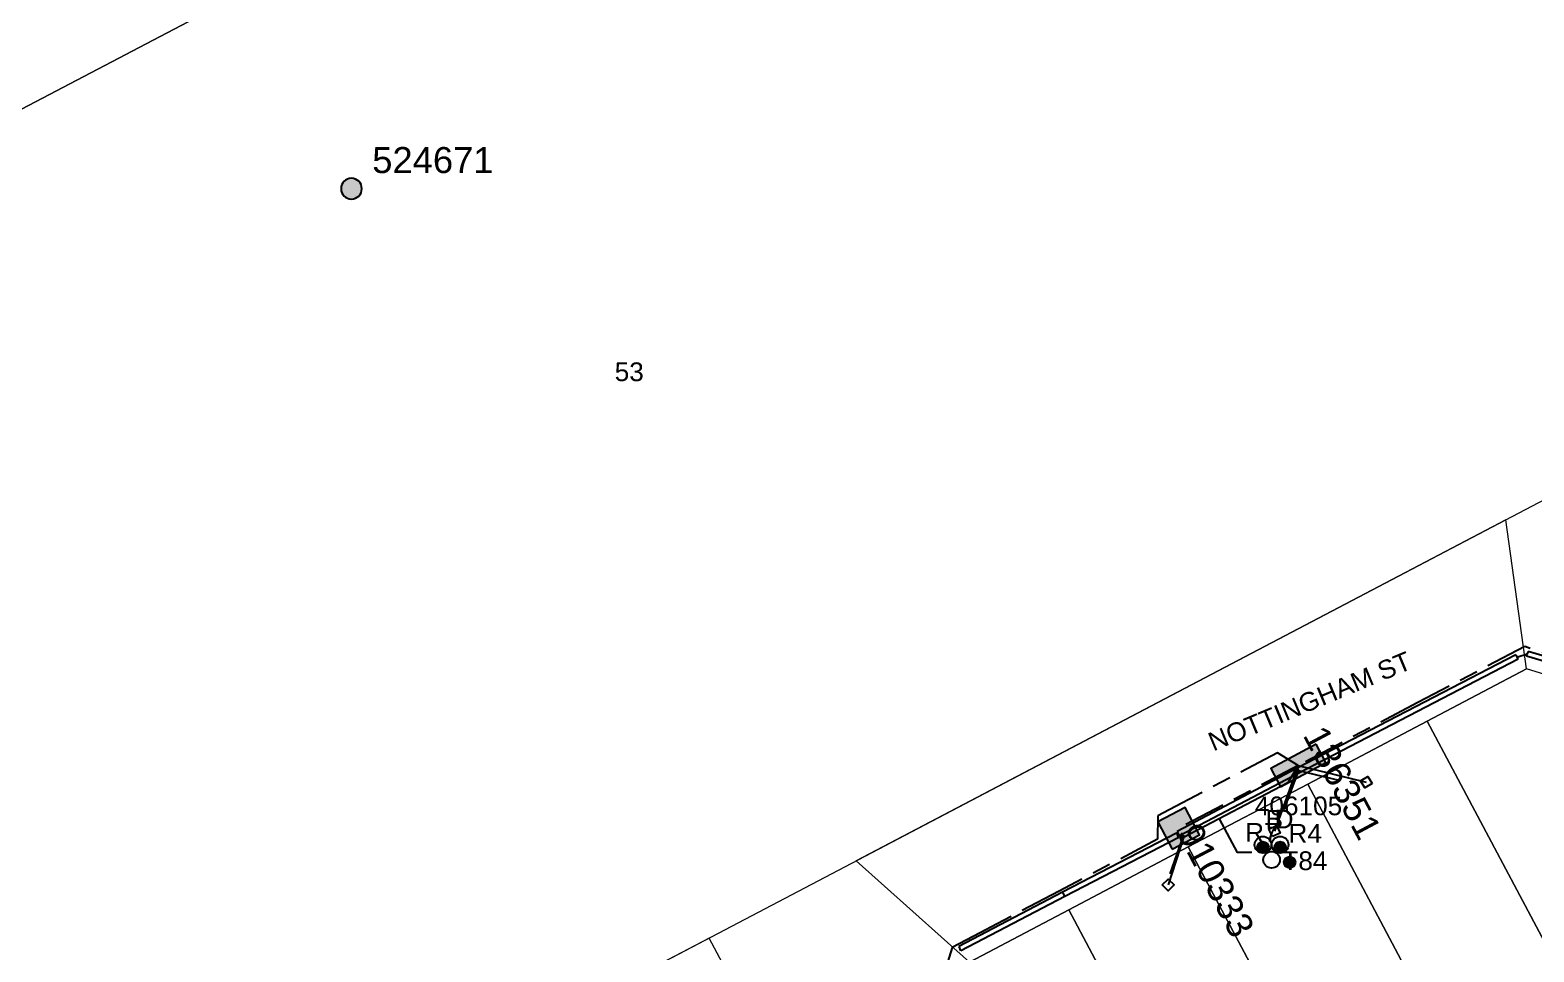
# Model space of a CAD drawing. Header units: metres. Extents: x 303173 to 305738, y 6269065 to 6269981.
# Drawn here: x 303314.6 to 303459, y 6269546.3 to 6269634.8 of the extents above; entities that cross this region are included whole.
import ezdxf
from ezdxf.enums import TextEntityAlignment as Align

# ---------------------------------------------------------------- set-up
doc = ezdxf.new("R2010")
doc.units = ezdxf.units.M
doc.linetypes.add('Cable Exist UG', pattern=[8.2, 4, -1.2, 1.8, -1.2])
doc.layers.add('Cadastre Land Parcels_SP_EXT', color=7, linetype='Continuous', lineweight=5, transparency=0.7)
doc.layers.add('Cadastre Roads_SP_EXT', color=7, linetype='Continuous', lineweight=5, transparency=0.7)
for name, color, linetype in [('Duct_SP_EXT', 7, 'Continuous'), ('Mains_LV_EXT', 7, 'Continuous'), ('Mains_LV_SL_EXT', 7, 'Continuous'), ('Services_SP_EXT', 7, 'Continuous'), ('SupportsOH_SP_TR_HV_LV_SL_EXT', 7, 'Continuous'), ('SupportsUG_SP_LV_EXT', 7, 'Continuous'), ('SupportsUG_SP_LV_SL_EXT', 7, 'Continuous'), ('Trench_SP_EXT', 7, 'Continuous')]:
    doc.layers.add(name, color=color, linetype=linetype)
doc.styles.add('COLUMN_LABEL', font='arial.ttf')
doc.styles.add('iecARIAL', font='arial.ttf', dxfattribs={"height": 2})
doc.styles.add('POLE_LABEL', font='arial.ttf')
doc.styles.get("Standard").update_dxf_attribs({"font": 'arial.ttf'})

# ---------------------------------------------------------------- blocks, each defined once
blk = doc.blocks.new('COLUMN_EXT')
blk.add_hatch(color=256).paths.add_polyline_path([(-1.49, 1.48), (-1.49, -1.49), (1.48, -1.49), (1.48, 1.48)])
blk.add_lwpolyline([(-1.49, -1.49), (1.48, -1.49), (1.48, 1.48), (-1.49, 1.48)], close=True)
for tag, height, style, flags, p in [('ASSET_NUM', 2.5, 'COLUMN_LABEL', 8, (2, 2)), ('STRUCTURE_PLANT_NUMBER', 0.2, 'POLE_LABEL', 9, (1.81, 0.03)), ('STREET_CODE', 0.2, 'COLUMN_LABEL', 9, (1.81, -0.2))]:
    blk.add_attdef(tag, text='', height=height, dxfattribs=dict(style=style, flags=flags)).set_placement(p, align=Align.MIDDLE_LEFT)
at = {"flags": 9}
for tag, p in [('COLUMN_TYPE', (1.81, -0.4)), ('OWNED_BY', (1.81, -0.6)), ('STATE', (1.81, -0.8)), ('USAGE', (1.81, -1)), ('LEGEND', (1.81, -1.2)), ('LOCATION', (1.81, -1.4)), ('STREETNAME', (1.81, -1.6)), ('SUBURB', (1.81, -1.8)), ('NOTES', (1.81, -2))]:
    blk.add_attdef(tag, text='', height=0.2, dxfattribs=at).set_placement(p, align=Align.MIDDLE_LEFT)
at = {"flags": 1}
blk.add_attdef('Z', (1.81, -2.35), '', height=0.2, dxfattribs=at)
blk = doc.blocks.new('PILLAR_EXT')
blk.add_hatch(color=256).paths.add_polyline_path([(-2.475, 0.99), (-2.475, -0.99), (2.475, -0.99), (2.475, 0.99)])
blk.add_lwpolyline([(-2.475, -0.99), (2.475, -0.99), (2.475, 0.99), (-2.475, 0.99)], close=True)
at = {"style": 'iecARIAL', "flags": 8}
blk.add_attdef('ASSET_NUM', (1.5, 3.5), '', height=2.5, dxfattribs=at)
for tag, p, flags in [('OWNED_BY', (0, -0.2), 9), ('STATE', (0, -0.4), 9), ('SUPPORT_TYPE', (0, -0.6), 9), ('USAGE', (0, -0.8), 9), ('LEGEND', (0, -1), 9), ('LOCATION', (0, -1.2), 9), ('NOTES', (0, -1.4), 9), ('PARENT', (0, -1.6), 9), ('STREETNAME', (0, -1.8), 9), ('SUBURB', (0, -2), 1)]:
    blk.add_attdef(tag, p, '', height=0.2, dxfattribs=dict(flags=flags))
blk = doc.blocks.new('DUCT_EXT')
blk.add_circle((0, 0.8), 0.8)
at = {"flags": 1}
blk.add_attdef('Z', (0, 0), '', height=0.2, dxfattribs=at)
at = {"flags": 9}
for tag, p in [('DUCT_CODE', (0, 0)), ('XSECT_TYPE', (0, -0.2)), ('STATE', (0, -0.6)), ('FB_REFERENCE', (0, -0.4)), ('NOTES', (0, -0.8))]:
    blk.add_attdef(tag, text='', height=0.2, dxfattribs=at).set_placement(p, align=Align.MIDDLE_LEFT)
blk = doc.blocks.new('CCP_EXT')
at = {"flags": 9}
for tag, p in [('LEGEND', (0, -1.4)), ('STATE', (0, -1.8)), ('LIFE_SUPPORT', (0, -1.6)), ('NOTES', (0, -2))]:
    blk.add_attdef(tag, text='', height=0.2, dxfattribs=at).set_placement(p, align=Align.MIDDLE_LEFT)
blk.add_wipeout([(0, 0.57), (0.57, 0), (0, -0.57), (-0.57, 0)])
blk.add_lwpolyline([(-0.57, 0), (0, 0.57), (0.57, 0), (0, -0.57), (-0.57, 0)])
at = {"flags": 1}
blk.add_attdef('Z', (0, 0), '', height=0.2, dxfattribs=at)
at = {"flags": 9}
for tag, p in [('CCP_TYPE', (0, 0)), ('CONSTRUCTED_VOLTAGE', (0, -0.2)), ('OPERATING_VOLTAGE', (0, -0.6)), ('ORIENTATION', (0, -0.8)), ('OWNED_BY', (0, -1)), ('NO_PHASES', (0, -0.4)), ('USAGE', (0, -1.2))]:
    blk.add_attdef(tag, text='', height=0.2, dxfattribs=at).set_placement(p, align=Align.MIDDLE_LEFT)
blk = doc.blocks.new('CABLE_LARGE_EXT')
h = blk.add_hatch(color=256)
edge = h.paths.add_edge_path()
edge.add_arc((0, 0.55), 0.55, 0, 360)
blk.add_circle((0, 0.55), 0.55)
at = {"flags": 1}
blk.add_attdef('Z', (0, 0), '', height=0.2, dxfattribs=at)
at = {"flags": 9}
for tag, p in [('COND_CODE', (0, 0)), ('STATE', (0, -0.4)), ('XSECT_SIZE', (0, -0.6)), ('FB_REFERENCE', (0, -0.2)), ('NOTES', (0, -0.8))]:
    blk.add_attdef(tag, text='', height=0.2, dxfattribs=at).set_placement(p, align=Align.MIDDLE_LEFT)
blk = doc.blocks.new('POLE_EXT')
blk.add_hatch(color=256).paths.add_polyline_path([(-1, 0, 1), (1, 0, 1)])
blk.add_lwpolyline([(-1, 0, 1), (1, 0, 1)], format="xyb", close=True)
for tag, height, flags, p in [('pNumber', 2.5, 8, (-17.84, 2.07)), ('OWNED_BY', 0.2, 9, (1.35, -0.4)), ('SPECIAL_USE', 0.2, 9, (1.35, -0.8)), ('STATE', 0.2, 9, (1.35, -1)), ('cLV', 0.2, 9, (1.35, -1.4)), ('PARENT', 0.2, 9, (1.35, -0.6)), ('USAGE', 0.2, 9, (1.35, -1.2)), ('hDepth', 0.2, 9, (1.35, -1.6)), ('hDia', 0.2, 9, (1.35, -1.8)), ('cHV', 0.2, 9, (1.35, -2)), ('LBRACKET', 0.2, 9, (1.35, -2.2)), ('LExisting', 0.2, 9, (1.35, -2.4)), ('LANTNUMBER', 0.2, 9, (1.35, -2.6)), ('LOther', 0.2, 9, (1.35, -2.8)), ('cLinedev', 0.2, 9, (1.35, -3.4)), ('pExisting', 0.2, 9, (1.35, -3.8)), ('pFooting', 0.2, 9, (1.35, -4.4)), ('LRemove', 0.2, 9, (1.35, -3)), ('LEGEND', 0.2, 9, (1.35, -3.2)), ('LOCATION', 0.2, 9, (1.35, -3.6)), ('PFNUMBER', 0.2, 9, (1.35, -4)), ('NEWPFNUMBER', 0.2, 9, (1.35, -4.2)), ('pNew', 0.2, 9, (1.35, -4.6)), ('pRelocate', 0.2, 9, (1.35, -5)), ('pRemove', 0.2, 9, (1.35, -5.2)), ('pReplace', 0.2, 9, (1.35, -5.4)), ('pStay', 0.2, 9, (1.35, -5.6)), ('pType', 0.2, 9, (1.35, -5.8)), ('cspan', 0.2, 9, (1.35, -6)), ('STREETNAME', 0.2, 9, (1.35, -6.2)), ('SUBURB', 0.2, 9, (1.35, -6.4)), ('OPERATED_BY', 0.2, 9, (1.36, -7.01)), ('NOTES', 0.2, 9, (1.35, -6.6)), ('MAINTAINED_BY', 0.2, 9, (1.36, -6.81))]:
    blk.add_attdef(tag, text='', height=height, dxfattribs=dict(flags=flags)).set_placement(p, align=Align.MIDDLE_LEFT)
at = {"style": 'POLE_LABEL'}
for tag, height, flags, p in [('ASSET_NUM', 2.5, 8, (2, 2)), ('STRUCTURE_PLANT_NUMBER', 0.2, 9, (1.35, 0.03)), ('STREET_CODE', 0.2, 9, (1.35, -0.2))]:
    blk.add_attdef(tag, text='', height=height, dxfattribs=dict(at, flags=flags)).set_placement(p, align=Align.MIDDLE_LEFT)
at = {"flags": 1}
blk.add_attdef('Z', (1.35, -7.33), '', height=0.2, dxfattribs=at)

msp = doc.modelspace()

# ---------------------------------------------------------------- linework, layer by layer
at = {"layer": 'Cadastre Land Parcels_SP_EXT', "linetype": 'Continuous'}
for points in [[(303449.52, 6269698.43), (303430.83, 6269733.05), (303429.88, 6269734.85), (303398.37, 6269718.14), (303252.25, 6269640.62), (303271.16, 6269604.94), (303449.52, 6269698.43)], [(303318.58, 6269515.47), (303496.67, 6269608.96), (303482.34, 6269635.59), (303449.52, 6269698.43), (303271.16, 6269604.94), (303282.09, 6269584.31), (303294.89, 6269560.17), (303318.58, 6269515.47)], [(303476.47, 6269549.96), (303465.09, 6269571.4), (303458.32, 6269573.48), (303448.79, 6269568.46), (303462.52, 6269542.62), (303476.47, 6269549.96)], [(303462.52, 6269542.62), (303448.79, 6269568.46), (303437.32, 6269562.42), (303451.04, 6269536.57), (303462.52, 6269542.62)], [(303445.3, 6269533.55), (303451.04, 6269536.57), (303437.32, 6269562.42), (303425.84, 6269556.38), (303439.56, 6269530.53), (303445.3, 6269533.55)], [(303439.56, 6269530.53), (303425.84, 6269556.38), (303414.36, 6269550.33), (303428.08, 6269524.48), (303439.56, 6269530.53)], [(303428.08, 6269524.48), (303414.36, 6269550.33), (303404.83, 6269545.31), (303402.75, 6269538.58), (303414.14, 6269517.14), (303428.08, 6269524.48)], [(303398.52, 6269512.52), (303388.85, 6269530.68), (303379.82, 6269547.62), (303357.28, 6269535.79), (303376.03, 6269500.71), (303398.52, 6269512.52)]]:
    msp.add_lwpolyline(points, close=True, dxfattribs=at)
at = {"layer": 'Duct_SP_EXT'}
for p, q in [((303457.31, 6269574.83), (303457.42, 6269574.62)), ((303457.53, 6269574.41), (303457.42, 6269574.62)), ((303458.34, 6269574.7), (303458.41, 6269574.93)), ((303465.09, 6269572.72), (303458.34, 6269574.7)), ((303458.48, 6269575.16), (303458.41, 6269574.93)), ((303465.23, 6269573.18), (303458.48, 6269575.16)), ((303436.31, 6269563.93), (303436.42, 6269563.72)), ((303436.31, 6269563.93), (303436.42, 6269563.72)), ((303436.53, 6269563.51), (303436.42, 6269563.72)), ((303436.53, 6269563.5), (303436.42, 6269563.72)), ((303424.71, 6269557.71), (303424.82, 6269557.5)), ((303424.78, 6269557.86), (303424.89, 6269557.65)), ((303424.93, 6269557.28), (303424.82, 6269557.5)), ((303425, 6269557.43), (303424.89, 6269557.65)), ((303413.77, 6269552.04), (303403.79, 6269546.81)), ((303413.99, 6269551.61), (303404.01, 6269546.39)), ((303413.77, 6269552.04), (303413.77, 6269552.04)), ((303413.77, 6269552.04), (303413.88, 6269551.83)), ((303413.77, 6269552.04), (303413.88, 6269551.83)), ((303413.99, 6269551.61), (303413.88, 6269551.83)), ((303413.99, 6269551.61), (303413.88, 6269551.83)), ((303413.99, 6269551.61), (303413.99, 6269551.61)), ((303403.79, 6269546.81), (303403.9, 6269546.6)), ((303404.01, 6269546.39), (303403.9, 6269546.6))]:
    msp.add_line(p, q, dxfattribs=at)
msp.add_lwpolyline([(303431.96, 6269555.84), (303430.57, 6269555.84), (303428.86, 6269559.07)], dxfattribs=at)
at = {"layer": 'Trench_SP_EXT', "linetype": 'Cable Exist UG'}
for points in [[(303457.42, 6269574.62), (303458.41, 6269574.93)], [(303436.42, 6269563.72), (303434.92, 6269559.72)], [(303436.42, 6269563.72), (303441.31, 6269562.55)]]:
    msp.add_lwpolyline(points, dxfattribs=at)

# ---------------------------------------------------------------- block references
at = {"layer": 'Duct_SP_EXT'}
for name, p in [('DUCT_EXT', (303433.02, 6269555.79)), ('DUCT_EXT', (303434.67, 6269555.79)), ('DUCT_EXT', (303433.85, 6269554.34)), ('CABLE_LARGE_EXT', (303435.58, 6269554.35))]:
    msp.add_blockref(name, p, dxfattribs=at)
at = {"layer": 'SupportsOH_SP_TR_HV_LV_SL_EXT'}
ref = msp.add_blockref('POLE_EXT', (303345.46, 6269619.61), dxfattribs=at)
ref.add_attrib('ASSET_NUM', '524671', dxfattribs={"layer": '0', "height": 2.5, "style": 'POLE_LABEL'}).set_placement((303347.46, 6269620.36), align=Align.BOTTOM_LEFT)
at = {"layer": 'SupportsUG_SP_LV_EXT'}
ref = msp.add_blockref('PILLAR_EXT', (303436.41, 6269564.2), dxfattribs=dict(at, rotation=208.0389807755433))
ref.add_attrib('ASSET_NUM', '136351', dxfattribs={"layer": '0', "height": 2.5, "rotation": 298.039, "style": 'iecARIAL'}).set_placement((303437.91, 6269567.7), align=Align.MIDDLE_LEFT)
at = {"layer": 'SupportsUG_SP_LV_SL_EXT'}
ref = msp.add_blockref('COLUMN_EXT', (303424.92, 6269558.16), dxfattribs=dict(at, rotation=27.55744260096974))
ref.add_attrib('ASSET_NUM', '910333', dxfattribs={"layer": '0', "height": 2.5, "rotation": 297.5574, "style": 'COLUMN_LABEL'}).set_placement((303426.92, 6269558.91), align=Align.TOP_LEFT)

# ---------------------------------------------------------------- texts
at = {"layer": 'Cadastre Land Parcels_SP_EXT'}
msp.add_text('53', height=1.8, dxfattribs=at).set_placement((303370.75, 6269601.12))
at = {"layer": 'Cadastre Roads_SP_EXT'}
msp.add_text('NOTTINGHAM ST', height=1.8, rotation=22.6407, dxfattribs=at).set_placement((303428.25, 6269565.54))
at = {"layer": 'Duct_SP_EXT'}
for s, p in [('406105', (303432.24, 6269559.42)), ('B', (303433.27, 6269558.14)), ('D', (303434.14, 6269558.15)), ('R4', (303435.47, 6269556.78)), ('T84', (303434.88, 6269554.15))]:
    msp.add_text(s, height=1.8, dxfattribs=at).set_placement(p)

# ---------------------------------------------------------------- next in the draw order: block references
at = {"layer": 'Services_SP_EXT'}
for p, rotation in [((303442.94, 6269562.6), 166.0389804545218), ((303434.13, 6269557.9), 70.03898054021508)]:
    msp.add_blockref('CCP_EXT', p, dxfattribs=dict(at, rotation=rotation))
msp.add_blockref('CCP_EXT', (303423.92, 6269552.72), dxfattribs=at)

# ---------------------------------------------------------------- next in the draw order: linework, layer by layer
at = {"layer": 'Cadastre Roads_SP_EXT', "linetype": 'Continuous'}
msp.add_lwpolyline([(303414.36, 6269550.33), (303425.84, 6269556.38), (303437.32, 6269562.42), (303448.79, 6269568.46), (303458.32, 6269573.48), (303456.35, 6269587.8), (303393.96, 6269555.04), (303404.83, 6269545.31), (303414.36, 6269550.33)], close=True, dxfattribs=at)
at = {"layer": 'Duct_SP_EXT'}
for p, q in [((303457.31, 6269574.83), (303436.31, 6269563.93)), ((303457.53, 6269574.41), (303436.53, 6269563.5)), ((303436.31, 6269563.93), (303424.78, 6269557.86)), ((303436.53, 6269563.51), (303425, 6269557.43)), ((303424.71, 6269557.71), (303413.77, 6269552.04)), ((303424.93, 6269557.28), (303413.99, 6269551.61))]:
    msp.add_line(p, q, dxfattribs=at)
at = {"layer": 'Mains_LV_EXT', "linetype": 'Cable Exist UG'}
for points in [[(303484.09, 6269539.85), (303478.25, 6269550.88), (303478.25, 6269550.88), (303466.52, 6269573.01), (303458.16, 6269575.62), (303447.89, 6269570.24), (303436.41, 6269564.2)], [(303436.41, 6269564.2), (303434.43, 6269565.43), (303434.43, 6269565.43), (303424, 6269559.94), (303422.92, 6269559.38), (303422.89, 6269557.11), (303422.89, 6269557.11), (303413.44, 6269552.13), (303407.48, 6269548.99), (303405.84, 6269548.13), (303405.84, 6269548.13), (303403.17, 6269546.72), (303400.6, 6269538.4), (303412.36, 6269516.23), (303418.21, 6269505.23)]]:
    msp.add_lwpolyline(points, dxfattribs=at)
at = {"layer": 'Mains_LV_SL_EXT', "linetype": 'Cable Exist UG'}
msp.add_lwpolyline([(303436.41, 6269564.2), (303424.92, 6269558.16)], dxfattribs=at)
at = {"layer": 'Services_SP_EXT'}
for points in [[(303436.41, 6269564.2), (303435.41, 6269562.55), (303435.41, 6269562.55), (303425.38, 6269557.27), (303423.92, 6269552.72)], [(303436.41, 6269564.2), (303434.13, 6269557.9)], [(303436.41, 6269564.2), (303442.94, 6269562.6)]]:
    msp.add_lwpolyline(points, dxfattribs=at)
at = {"layer": 'Trench_SP_EXT', "linetype": 'Cable Exist UG'}
msp.add_lwpolyline([(303425.38, 6269557.54), (303424.07, 6269553.78)], dxfattribs=at)

# ---------------------------------------------------------------- next in the draw order: block references
at = {"layer": 'Duct_SP_EXT'}
for p in [(303433.02, 6269555.79), (303434.67, 6269555.79)]:
    msp.add_blockref('CABLE_LARGE_EXT', p, dxfattribs=at)

# ---------------------------------------------------------------- next in the draw order: texts
msp.add_text('R7', height=1.8, dxfattribs=at).set_placement((303431.31, 6269556.87))

doc.saveas('drawing.dxf')
